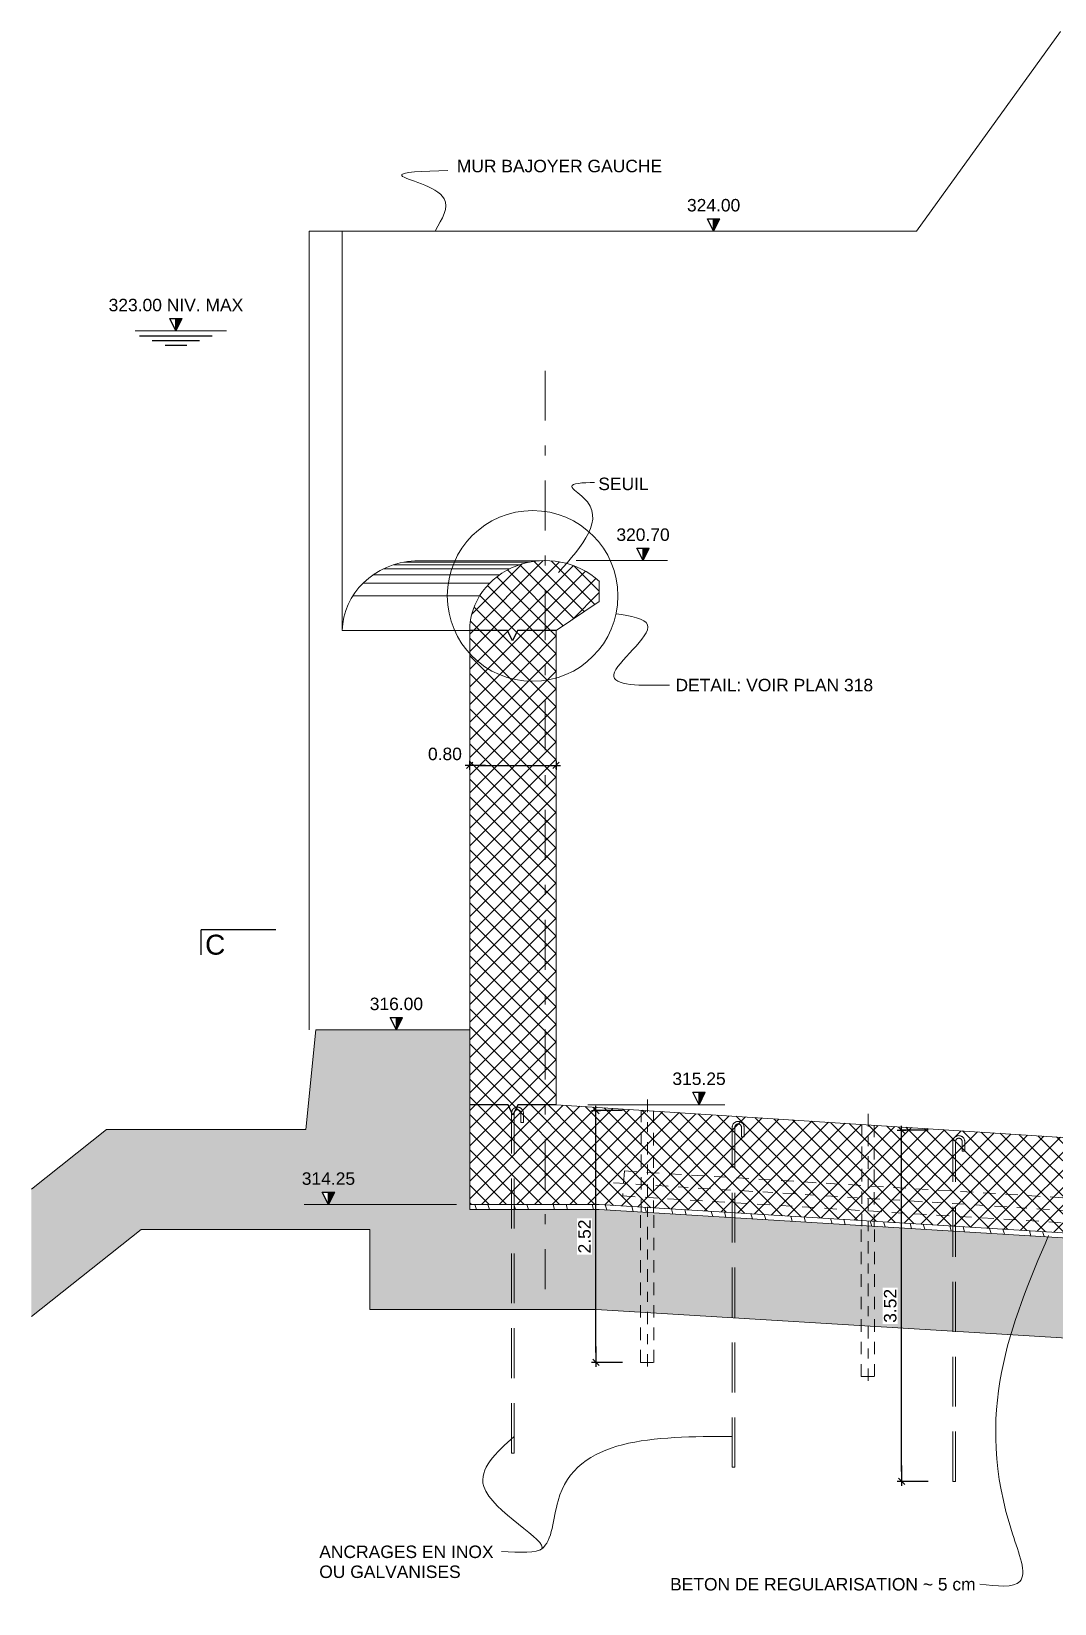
# Model space of a CAD drawing. Header units: millimetres. Extents: x 146.9 to 184.5, y 91.3 to 112.8.
# Drawn here: x 146.87 to 157.12, y 91.74 to 107.48 of the extents above; entities that cross this region are included whole.
import ezdxf
from ezdxf.enums import TextEntityAlignment as Align

# ---------------------------------------------------------------- set-up
doc = ezdxf.new("R2010")
doc.units = ezdxf.units.MM
for name, pattern in [('TRATTEGGIATA', [0.75, 0.5, -0.25]), ('TRATTEGGIATA2', [0.375, 0.25, -0.125]), ('TRATTOPUNTO2', [0.5, 0.25, -0.125, 0, -0.125])]:
    doc.linetypes.add(name, pattern=pattern)
for name, color, linetype in [('Ancoraggi', 3, 'Continuous'), ('GETTI_IN_VISTA', 6, 'Continuous'), ('LIN010CO', 2, 'Continuous'), ('LIN018CO', 6, 'Continuous'), ('LIN025CO', 7, 'Continuous'), ('LIN035CO', 1, 'Continuous'), ('LIN050CO', 3, 'Continuous'), ('LIN07CO', 4, 'Continuous'), ('TEXT035', 1, 'Continuous'), ('TEXT050', 3, 'Continuous'), ('TRATTEGGI', 2, 'Continuous')]:
    doc.layers.add(name, color=color, linetype=linetype)
doc.layers.add('BORDI TRATTEGGI', color=5, linetype='Continuous', plot=False)
doc.styles.add('ARIAL', font='arial.ttf')
doc.linetypes.add('ROCK', pattern='A,0.25,-0.18,["<",Standard,S=0.18,R=90,X=0,Y=-0.09],0,["-",Standard,S=0.18,R=45,X=-0.111213,Y=-0.238491],0.25', length=0.68)
doc.dimstyles.new('50', dxfattribs={"dimscale": 0.5, "dimtxt": 0.25, "dimasz": 0.2, "dimexe": 0, "dimexo": 0.5, "dimgap": 0.1, "dimtad": 1, "dimzin": 4, "dimdsep": 46, "dimtxsty": 'ARIAL', "dimblk1": 'LINE', "dimblk2": 'LINE', "dimsah": 1, "dimcen": 2.5, "dimclrd": 256, "dimclre": 256, "dimclrt": 1, "dimadec": 0, "dimazin": 0, "dimtfac": 1, "dimtmove": 2, "dimatfit": 3, "dimldrblk": 'LINE', "dimfxl": 1, "dimtvp": 1, "dimtolj": 1, "dimtzin": 0, "dimarcsym": 0})

# ---------------------------------------------------------------- blocks, each defined once
blk = doc.blocks.new('LIVELLI1')
at = {"layer": 'LIN018CO'}
blk.add_solid([(0, 0.25), (0, 0), (0.125, 0.25)], dxfattribs=at)
at = {"layer": 'LIN035CO'}
for p, q in [((-0.125, 0.25), (0.125, 0.25)), ((0, 0), (-0.125, 0.25)), ((0, 0), (0, 0.25)), ((0, 0), (0.125, 0.25))]:
    blk.add_line(p, q, dxfattribs=at)
at = {"layer": 'TEXT035', "style": 'ARIAL'}
blk.add_attdef('VALORE', text='', height=0.25, dxfattribs=at).set_placement((0, 0.395), align=Align.CENTER)
blk = doc.blocks.new('SEZ5')
at = {"layer": 'LIN07CO'}
for p in [(-1.5, -0.5), (0, 0)]:
    blk.add_line(p, (-1.5, 0), dxfattribs=at)
at = {"layer": 'TEXT050', "style": 'ARIAL'}
blk.add_attdef('NOME_SEZIONE', text='', height=0.4, dxfattribs=at).set_placement((-1.217, -0.294), align=Align.MIDDLE)
blk = doc.blocks.new('LINE')
for p, q in [((-1.6, 0), (0.45, 0)), ((0, 0.45), (0, -0.45))]:
    blk.add_line(p, q)
at = {"color": 3}
blk.add_line((-0.32, -0.32), (0.32, 0.32), dxfattribs=at)
blk = doc.blocks.new('*D10')
at = {"layer": 'Defpoints', "color": 0, "transparency": 16777216}
for p in [(151.257, 100.347), (152.123, 100.347), (152.123, 100.133)]:
    blk.add_point(p, dxfattribs=at)
at = {"layer": 'LIN018CO', "lineweight": -2, "transparency": 16777216}
for p, q in [((151.257, 100.097), (151.257, 100.133)), ((151.357, 100.133), (152.023, 100.133)), ((152.123, 100.097), (152.123, 100.133))]:
    blk.add_line(p, q, dxfattribs=at)
at = {"layer": 'LIN018CO', "lineweight": -2, "transparency": 16777216, "xscale": 0.1, "yscale": 0.1, "zscale": 0.1, "rotation": 180}
blk.add_blockref('LINE', (151.257, 100.133), dxfattribs=at)
at = {"layer": 'LIN018CO', "lineweight": -2, "transparency": 16777216, "xscale": 0.1, "yscale": 0.1, "zscale": 0.1}
blk.add_blockref('LINE', (152.123, 100.133), dxfattribs=at)
at = {"layer": 'LIN018CO', "color": 1, "lineweight": 0, "transparency": 16777216, "insert": (151.009, 100.247), "char_height": 0.125, "attachment_point": 5, "style": 'ARIAL'}
blk.add_mtext('\\A1;0.80', dxfattribs=at)
blk = doc.blocks.new('*D13')
at = {"layer": 'Defpoints', "color": 0, "transparency": 16777216}
for p in [(152.522, 96.676), (153.037, 96.676), (153.037, 94.152)]:
    blk.add_point(p, dxfattribs=at)
at = {"layer": 'LIN018CO', "lineweight": -2, "transparency": 16777216}
for p, q in [((152.787, 96.676), (152.522, 96.676)), ((152.522, 94.252), (152.522, 96.576)), ((152.787, 94.152), (152.522, 94.152))]:
    blk.add_line(p, q, dxfattribs=at)
at = {"layer": 'LIN018CO', "lineweight": -2, "transparency": 16777216, "xscale": 0.1, "yscale": 0.1, "zscale": 0.1}
for p, rotation in [((152.522, 96.676), 90), ((152.522, 94.152), 270)]:
    blk.add_blockref('LINE', p, dxfattribs=dict(at, rotation=rotation))
at = {"layer": 'LIN018CO', "color": 1, "transparency": 16777216, "insert": (152.408, 95.414), "char_height": 0.125, "attachment_point": 5, "rotation": 90, "style": 'ARIAL', "bg_fill": 3, "box_fill_scale": 1.1, "bg_fill_color": 256, "bg_fill_true_color": 13158600, "bg_fill_transparency": 0}
blk.add_mtext('\\A1;2.52', dxfattribs=at)
blk = doc.blocks.new('*D14')
at = {"layer": 'Defpoints', "color": 0, "transparency": 16777216}
for p in [(155.584, 96.478), (156.099, 96.478), (156.099, 92.96)]:
    blk.add_point(p, dxfattribs=at)
at = {"layer": 'LIN018CO', "lineweight": -2, "transparency": 16777216}
for p, q in [((155.849, 96.478), (155.584, 96.478)), ((155.584, 93.06), (155.584, 96.378)), ((155.849, 92.96), (155.584, 92.96))]:
    blk.add_line(p, q, dxfattribs=at)
at = {"layer": 'LIN018CO', "lineweight": -2, "transparency": 16777216, "xscale": 0.1, "yscale": 0.1, "zscale": 0.1}
for p, rotation in [((155.584, 96.478), 90), ((155.584, 92.96), 270)]:
    blk.add_blockref('LINE', p, dxfattribs=dict(at, rotation=rotation))
at = {"layer": 'LIN018CO', "color": 1, "transparency": 16777216, "insert": (155.471, 94.719), "char_height": 0.125, "attachment_point": 5, "rotation": 90, "style": 'ARIAL', "bg_fill": 3, "box_fill_scale": 1.1, "bg_fill_color": 256, "bg_fill_true_color": 13158600, "bg_fill_transparency": 0}
blk.add_mtext('\\A1;3.52', dxfattribs=at)

msp = doc.modelspace()

# ---------------------------------------------------------------- hatches: boundary and pattern name
at = {"layer": 'LIN010CO', "lineweight": 0, "ltscale": 0.5}
h = msp.add_hatch(dxfattribs=at)
h.set_pattern_fill('ANSI37', color=256, angle=69.8819, style=0)
h.set_pattern_definition([(135, (134.70786, 89.84937), (-0.08838835, -0.08838835), []), (225, (134.70786, 89.84937), (0.08838835, -0.08838835), [])])
edge = h.paths.add_edge_path()
edge.add_ellipse((152.015, 101.484), major_axis=(-0.758, 0), ratio=0.92388, start_angle=224.4153, end_angle=270)
edge.add_line((152.015, 102.184), (152.015, 99.971))
edge.add_line((152.015, 99.971), (152.123, 100.051))
edge.add_line((152.123, 100.051), (152.123, 101.484))
edge.add_line((152.123, 101.484), (152.556, 101.774))
edge.add_line((152.556, 101.774), (152.556, 101.974))
edge = h.paths.add_edge_path()
edge.add_ellipse((152.015, 101.484), major_axis=(-0.758, 0), ratio=0.92388, start_angle=270, end_angle=274.3656)
edge.add_ellipse((152.015, 101.484), major_axis=(-0.758, 0), ratio=0.92388, start_angle=274.3656, end_angle=282.0112)
edge.add_ellipse((152.015, 101.484), major_axis=(-0.758, 0), ratio=0.92388, start_angle=282.0112, end_angle=289.8821)
edge.add_ellipse((152.015, 101.484), major_axis=(-0.758, 0), ratio=0.92388, start_angle=289.8821, end_angle=298.1687)
edge.add_ellipse((152.015, 101.484), major_axis=(-0.758, 0), ratio=0.92388, start_angle=298.1687, end_angle=307.1606)
edge.add_ellipse((152.015, 101.484), major_axis=(-0.758, 0), ratio=0.92388, start_angle=307.1606, end_angle=317.3947)
edge.add_ellipse((152.015, 101.484), major_axis=(-0.758, 0), ratio=0.92388, start_angle=317.3947, end_angle=330.229)
edge.add_ellipse((152.015, 101.484), major_axis=(-0.758, 0), ratio=0.92388, start_angle=330.229, end_angle=360)
edge.add_line((151.257, 101.484), (151.257, 99.411))
edge.add_line((151.257, 99.411), (151.355, 99.484))
edge.add_line((151.355, 99.484), (152.015, 99.971))
edge.add_line((152.015, 99.971), (152.015, 102.184))
h.paths.add_polyline_path([(152.015, 99.971), (151.355, 99.484), (151.257, 99.411), (151.257, 97.484), (151.257, 95.734), (152.015, 95.734)])
h.paths.add_polyline_path([(152.123, 96.734), (152.123, 100.051), (152.015, 99.971), (152.015, 95.734), (152.555, 95.734), (156.655, 95.484), (164.945, 94.974), (165.144, 95.895)])
h.paths.add_polyline_path([(167.398, 95.75), (165.144, 95.895), (164.945, 94.974), (167.398, 94.75)])
h.paths.add_polyline_path([(181.402, 92.526), (177.632, 92.734), (171.524, 94.567), (171.524, 93.547), (172.277, 94.028), (177.58, 92.437), (181.402, 92.225)])
h.paths.add_polyline_path([(171.524, 94.567), (171.398, 94.605), (171.398, 93.585), (171.524, 93.547)])
h.paths.add_polyline_path([(171.398, 94.605), (170.524, 94.867), (170.524, 93.847), (171.398, 93.585)])
h.paths.add_polyline_path([(170.524, 94.867), (170.398, 94.905), (170.398, 93.885), (170.524, 93.847)])
h.paths.add_polyline_path([(170.398, 94.905), (169.524, 95.167), (169.524, 94.147), (170.398, 93.885)])
h.paths.add_polyline_path([(169.524, 95.167), (169.398, 95.205), (169.398, 94.185), (169.524, 94.147)])
h.paths.add_polyline_path([(169.398, 95.205), (168.524, 95.467), (168.524, 94.447), (169.398, 94.185)])
h.paths.add_polyline_path([(168.524, 95.467), (168.398, 95.505), (168.398, 94.485), (168.524, 94.447)])
h.paths.add_polyline_path([(168.398, 95.505), (167.632, 95.734), (167.524, 95.741), (167.524, 94.738), (167.568, 94.734), (168.398, 94.485)])
h.paths.add_polyline_path([(167.524, 95.741), (167.398, 95.75), (167.398, 94.75), (167.524, 94.738)])
at = {"layer": 'TRATTEGGI', "lineweight": 0}
h = msp.add_hatch(dxfattribs=at)
h.set_pattern_fill('AR-CONC', color=256, scale=0.1, angle=221.4308, style=0)
h.set_pattern_definition([(291.5489, (135.3516, 129.6993), (-0.396882, -0.600737), [0.075, -0.825]), (236.549, (135.3516, 129.6993), (0.727448, -0.236357), [0.06, -0.66]), (342.0003, (135.3185, 129.6492), (0.330565, -0.837094), [0.06374, -0.701142]), (287.7331, (135.52744, 129.604), (-0.65397, -0.85949), [0.1125, -1.2375]), (338.1845, (135.4729, 129.5324), (0.411187, -1.285856), [0.09561, -1.051713]), (232.733, (135.5274, 129.604), (0.411188, -1.285856), [0.09, -0.99]), (262.5489, (135.43584, 129.5399), (-0.638364, -0.333004), [0.075, -0.825]), (207.549, (135.43584, 129.5399), (0.521652, -0.559396), [0.06, -0.66]), (313.0003, (135.38265, 129.51215), (-0.116712, -0.8924), [0.06374, -0.701142]), (279.0489, (135.3516, 129.69928), (0.2868953, -0.1692846), [0, -0.652, 0, -0.67, 0, -0.6625]), (249.0489, (135.3516, 129.6993), (0.2214478, -0.419198), [0, -0.382, 0, -0.637, 0, -0.2525]), (209.0489, (135.45784, 129.89535), (-0.2741482, -0.4586043), [0, -0.25, 0, -0.78, 0, -1.035]), (199.0489, (135.5055, 129.98327), (-0.18982, -0.560442), [0, -0.325, 0, -0.518, 0, -0.735])])
h.paths.add_polyline_path([(148.651, 96.484), (147.617, 96.484), (146.866, 95.888), (146.866, 94.612), (147.966, 95.484), (148.651, 95.484)])
h.paths.add_polyline_path([(149.377, 96.484), (148.677, 96.484), (148.677, 95.484), (149.377, 95.484)])
h.paths.add_polyline_path([(151.257, 97.484), (149.717, 97.484), (149.617, 96.484), (149.403, 96.484), (149.403, 95.484), (150.257, 95.484), (150.257, 94.684), (151.677, 94.684), (151.677, 95.684), (151.257, 95.684), (151.257, 95.734)])
h.paths.add_polyline_path([(149.842, 95.734), (149.78, 95.859), (149.905, 95.859)], flags=16)
h.paths.add_polyline_path([(151.703, 95.684), (151.703, 94.684), (152.523, 94.684), (152.97, 94.657), (152.97, 95.659), (152.553, 95.684)])
h.paths.add_polyline_path([(167.155, 94.722), (166.37, 94.794), (166.37, 93.79), (167.155, 93.718)])
h.paths.add_polyline_path([(166.37, 94.794), (166.304, 94.8), (166.304, 93.796), (166.37, 93.79)])
h.paths.add_polyline_path([(166.304, 94.8), (166.237, 94.806), (166.237, 93.802), (166.304, 93.796)])
h.paths.add_polyline_path([(166.237, 94.806), (164.97, 94.922), (164.97, 93.918), (166.237, 93.802)])
h.paths.add_polyline_path([(164.97, 94.922), (164.944, 94.924), (164.944, 93.92), (164.97, 93.918)])
h.paths.add_polyline_path([(164.944, 94.924), (164.941, 94.925), (164.092, 94.977), (164.092, 93.975), (164.865, 93.927), (164.944, 93.92)])
h.paths.add_polyline_path([(167.181, 94.72), (167.155, 94.722), (167.155, 93.718), (167.181, 93.715)])
h.paths.add_polyline_path([(164.092, 94.977), (162.759, 95.059), (162.759, 94.057), (164.092, 93.975)])
h.paths.add_polyline_path([(162.759, 95.059), (162.733, 95.06), (162.733, 94.059), (162.759, 94.057)])
h.paths.add_polyline_path([(162.733, 95.06), (161.881, 95.113), (161.881, 94.111), (162.733, 94.059)])
h.paths.add_polyline_path([(161.881, 95.113), (160.548, 95.195), (160.548, 94.193), (161.881, 94.111)])
h.paths.add_polyline_path([(160.548, 95.195), (160.522, 95.196), (160.522, 94.195), (160.548, 94.193)])
h.paths.add_polyline_path([(160.522, 95.196), (159.67, 95.249), (159.67, 94.247), (160.522, 94.195)])
h.paths.add_polyline_path([(159.67, 95.249), (158.336, 95.331), (158.336, 94.329), (159.67, 94.247)])
h.paths.add_polyline_path([(158.336, 95.331), (158.31, 95.333), (158.31, 94.331), (158.336, 94.329)])
h.paths.add_polyline_path([(158.31, 95.333), (157.459, 95.385), (157.459, 94.383), (158.31, 94.331)])
edge = h.paths.add_edge_path()
edge.add_line((157.459, 95.385), (157.052, 95.41))
edge.add_spline(control_points=[(157.052, 95.41), (156.914, 95.089), (156.778, 94.768), (156.678, 94.431)], knot_values=[2.790503, 2.790503, 2.790503, 2.790503, 3.879595, 3.879595, 3.879595, 3.879595], degree=3, periodic=0)
edge.add_line((156.678, 94.431), (157.459, 94.383))
edge.add_line((157.459, 94.383), (157.459, 95.385))
edge = h.paths.add_edge_path()
edge.add_spline(control_points=[(156.678, 94.431), (156.778, 94.768), (156.914, 95.089), (157.052, 95.41)], knot_values=[2.790503, 2.790503, 2.790503, 2.790503, 3.879595, 3.879595, 3.879595, 3.879595], degree=3, periodic=0)
edge.add_line((157.052, 95.41), (156.652, 95.435))
edge.add_line((156.652, 95.435), (156.125, 95.467))
edge.add_line((156.125, 95.467), (156.125, 94.465))
edge.add_line((156.125, 94.465), (156.59, 94.436))
edge.add_line((156.59, 94.436), (156.678, 94.431))
h.paths.add_polyline_path([(156.125, 95.467), (156.099, 95.468), (156.099, 94.466), (156.125, 94.465)])
h.paths.add_polyline_path([(156.099, 95.468), (155.248, 95.52), (155.248, 94.518), (156.099, 94.466)])
h.paths.add_polyline_path([(155.248, 95.52), (153.914, 95.601), (153.914, 94.6), (155.248, 94.518)])
h.paths.add_polyline_path([(153.888, 95.603), (153.103, 95.651), (153.103, 94.649), (153.888, 94.601)])
h.paths.add_polyline_path([(153.914, 95.601), (153.888, 95.603), (153.888, 94.601), (153.914, 94.6)])
h.paths.add_polyline_path([(153.037, 95.655), (152.97, 95.659), (152.97, 94.657), (153.037, 94.653)])
h.paths.add_polyline_path([(153.103, 95.651), (153.037, 95.655), (153.037, 94.653), (153.103, 94.649)])
h.paths.add_polyline_path([(151.703, 95.684), (151.677, 95.684), (151.677, 94.684), (151.703, 94.684)])
h.paths.add_polyline_path([(149.403, 96.484), (149.377, 96.484), (149.377, 95.484), (149.403, 95.484)], flags=16)
h.paths.add_polyline_path([(148.677, 96.484), (148.651, 96.484), (148.651, 95.484), (148.677, 95.484)])
h.paths.add_polyline_path([(149.543, 95.898), (150.141, 95.898), (150.141, 96.09), (149.543, 96.09)], flags=24)
h = msp.add_hatch(dxfattribs=at)
h.set_pattern_fill('ANSI32', color=256, angle=-138.5692, style=0)
h.set_pattern_definition([(286.5489, (141.16385, 134.26595), (0.3594663, 0.1068127), []), (286.5489, (141.07963, 134.11052), (0.3594663, 0.1068127), [])])
h.paths.add_polyline_path([(181.402, 92.175), (177.571, 92.387), (172.285, 93.973), (171.532, 93.493), (167.558, 94.685), (164.941, 94.925), (156.652, 95.435), (152.553, 95.684), (151.257, 95.684), (151.257, 95.734), (152.555, 95.734), (156.655, 95.484), (164.945, 94.974), (167.568, 94.734), (171.524, 93.547), (172.277, 94.028), (177.58, 92.437), (181.405, 92.225)])

# ---------------------------------------------------------------- linework, layer by layer
at = {"layer": 'Ancoraggi', "linetype": 'TRATTEGGIATA', "lineweight": 0}
for p, q in [((151.677, 93.245), (151.677, 96.65)), ((151.703, 93.245), (151.703, 96.65)), ((151.769, 96.65), (151.769, 96.554)), ((151.795, 96.554), (151.769, 96.554)), ((151.795, 96.65), (151.795, 96.554)), ((153.888, 93.102), (153.888, 96.508)), ((153.914, 93.102), (153.914, 96.508)), ((153.98, 96.508), (153.98, 96.411)), ((154.006, 96.411), (153.98, 96.411)), ((154.006, 96.508), (154.006, 96.411)), ((156.099, 92.96), (156.099, 96.365)), ((156.125, 92.96), (156.125, 96.365)), ((156.191, 96.365), (156.191, 96.269)), ((156.217, 96.269), (156.191, 96.269)), ((156.217, 96.365), (156.217, 96.269))]:
    msp.add_line(p, q, dxfattribs=at)
at = {"layer": 'Ancoraggi', "lineweight": 0}
for p, q in [((151.677, 93.245), (151.703, 93.245)), ((153.888, 93.102), (153.914, 93.102)), ((156.099, 92.96), (156.125, 92.96))]:
    msp.add_line(p, q, dxfattribs=at)
at = {"layer": 'Ancoraggi', "linetype": 'TRATTEGGIATA', "lineweight": 0}
for centre, radius in [((151.736, 96.65), 0.059), ((151.736, 96.65), 0.033), ((153.947, 96.508), 0.059), ((153.947, 96.508), 0.033), ((156.158, 96.365), 0.059), ((156.158, 96.365), 0.033)]:
    msp.add_arc(centre, radius, 0, 180, dxfattribs=at)
at = {"layer": 'BORDI TRATTEGGI', "lineweight": 0, "flags": 128}
msp.add_lwpolyline([(181.402, 92.175), (177.571, 92.387), (172.285, 93.973), (171.532, 93.493), (167.558, 94.685), (164.941, 94.925), (156.652, 95.435), (152.553, 95.684), (151.257, 95.684), (151.257, 95.734), (151.257, 95.734), (152.555, 95.734), (156.655, 95.484), (164.945, 94.974), (167.568, 94.734), (171.524, 93.547), (172.277, 94.028), (177.58, 92.437), (181.405, 92.225)], close=True, dxfattribs=at)
msp.add_lwpolyline([(146.866, 94.612), (147.966, 95.484), (150.257, 95.484), (150.257, 94.684), (152.523, 94.684), (156.59, 94.436), (164.865, 93.927), (167.367, 93.698), (171.684, 92.403), (172.436, 92.884), (176.259, 91.737), (181.402, 91.737)], dxfattribs=at)
at = {"layer": 'GETTI_IN_VISTA'}
for points in [[(152.123, 101.484), (151.883, 101.484), (151.735, 101.484), (151.685, 101.379), (151.635, 101.484), (151.257, 101.484)], [(152.123, 96.734), (151.889, 96.734), (151.741, 96.734), (151.691, 96.629), (151.641, 96.734), (151.263, 96.734)]]:
    msp.add_lwpolyline(points, dxfattribs=at)
at = {"layer": 'LIN010CO'}
for p, q in [((147.95, 104.437), (148.678, 104.437)), ((148.077, 104.389), (148.551, 104.389)), ((148.205, 104.341), (148.424, 104.341))]:
    msp.add_line(p, q, dxfattribs=at)
at = {"layer": 'LIN010CO', "lineweight": 0}
for p, q in [((151.657, 102.102), (150.395, 102.102)), ((151.757, 102.143), (150.498, 102.143)), ((151.857, 102.169), (150.601, 102.169)), ((151.457, 101.958), (150.19, 101.958)), ((151.557, 102.042), (150.293, 102.042)), ((151.357, 101.832), (150.087, 101.832))]:
    msp.add_line(p, q, dxfattribs=at)
at = {"layer": 'LIN010CO', "linetype": 'TRATTOPUNTO2', "lineweight": 0, "ltscale": 0.5}
for p, q in [((153.037, 96.785), (153.037, 94.057)), ((155.248, 96.642), (155.248, 93.915))]:
    msp.add_line(p, q, dxfattribs=at)
at = {"layer": 'LIN010CO', "linetype": 'TRATTEGGIATA2', "lineweight": 0, "ltscale": 0.5}
for p, q in [((152.974, 95.659), (152.974, 96.68)), ((153.099, 95.651), (153.099, 96.672)), ((155.185, 95.516), (155.185, 96.537)), ((155.31, 95.509), (155.31, 96.529)), ((152.807, 96.07), (152.791, 95.82)), ((152.97, 94.152), (152.97, 95.659)), ((153.103, 94.152), (153.103, 95.651)), ((155.181, 94.01), (155.181, 95.516)), ((155.314, 94.01), (155.314, 95.508)), ((152.97, 94.152), (153.103, 94.152)), ((155.181, 94.01), (155.314, 94.01))]:
    msp.add_line(p, q, dxfattribs=at)
at = {"layer": 'LIN010CO', "linetype": 'TRATTEGGIATA2', "lineweight": 0, "ltscale": 0.5, "flags": 128}
for points in [[(152.807, 96.07), (156.676, 95.834), (170.042, 95.012)], [(152.791, 95.82), (156.661, 95.584), (171.092, 94.696)]]:
    msp.add_lwpolyline(points, dxfattribs=at)
at = {"layer": 'LIN010CO', "linetype": 'TRATTOPUNTO2', "lineweight": 0, "ltscale": 0.5, "flags": 128}
msp.add_lwpolyline([(152.698, 95.951), (156.668, 95.709), (170.813, 94.839)], dxfattribs=at)
at = {"layer": 'LIN018CO', "lineweight": 0}
for p, q in [((147.905, 104.484), (148.82, 104.484)), ((152.325, 102.184), (153.24, 102.184)), ((152.44, 96.734), (153.814, 96.734)), ((151.126, 95.734), (149.6, 95.734))]:
    msp.add_line(p, q, dxfattribs=at)
at = {"layer": 'LIN018CO', "linetype": 'TRATTOPUNTO2', "lineweight": 0, "ltscale": 2}
msp.add_line((152.015, 104.086), (152.015, 94.886), dxfattribs=at)
at = {"layer": 'LIN018CO', "lineweight": 0}
msp.add_circle((151.888, 101.83), 0.855, dxfattribs=at)
for points in [[(151.038, 106.093), (150.576, 106.04), (151.002, 105.809), (150.913, 105.49)], [(152.507, 102.966), (152.28, 102.925), (152.399, 102.813), (152.147, 102.066)], [(153.26, 100.937), (152.701, 101.042), (153.04, 101.54), (152.725, 101.652)], [(156.369, 91.932), (156.77, 91.958), (156.696, 92.435), (157.057, 95.423)], [(151.575, 92.257), (151.976, 92.283), (151.398, 92.911), (151.703, 93.411)]]:
    msp.add_spline(points, degree=3, dxfattribs=at)
msp.add_open_spline([(151.959, 92.272), (151.965, 92.275), (152.089, 92.356), (152.107, 93.406), (153.105, 93.409), (153.888, 93.411)], degree=3, knots=[0.377508, 0.377508, 0.377508, 0.377508, 0.401875, 0.913821, 2.774278, 2.774278, 2.774278, 2.774278], dxfattribs=at)
at = {"layer": 'LIN025CO', "lineweight": 0}
for p, q in [((157.177, 107.484), (155.735, 105.484)), ((149.65, 97.484), (149.65, 105.484)), ((155.735, 105.484), (149.65, 105.484)), ((149.65, 97.484), (149.65, 105.484)), ((149.981, 105.484), (149.981, 101.484)), ((151.957, 102.182), (150.708, 102.182)), ((151.257, 101.484), (149.981, 101.484))]:
    msp.add_line(p, q, dxfattribs=at)
at = {"layer": 'LIN025CO', "lineweight": 0, "extrusion": (0, 0, -1)}
msp.add_ellipse((150.749, 101.484), major_axis=(0.767, 0.046), ratio=0.910405, start_param=3.206808, end_param=4.713548, dxfattribs=at)
at = {"layer": 'LIN035CO', "lineweight": 0, "flags": 128}
msp.add_lwpolyline([(151.257, 95.734), (151.257, 95.734), (152.555, 95.734), (156.655, 95.484), (164.945, 94.974), (167.568, 94.734), (171.524, 93.547), (172.277, 94.028), (177.58, 92.437), (181.405, 92.225)], dxfattribs=at)
at = {"layer": 'LIN050CO', "lineweight": 0}
for p, q in [((152.556, 101.974), (152.556, 101.774)), ((152.556, 101.774), (152.123, 101.484)), ((151.257, 101.484), (151.257, 97.484)), ((152.123, 101.484), (152.123, 96.734)), ((167.632, 95.734), (152.123, 96.734))]:
    msp.add_line(p, q, dxfattribs=at)
at = {"layer": 'LIN050CO', "linetype": 'ROCK', "lineweight": 0, "ltscale": 0.8, "flags": 128}
msp.add_lwpolyline([(147.617, 96.484), (149.617, 96.484), (149.717, 97.484), (151.257, 97.484), (151.257, 97.484)], dxfattribs=at)
at = {"layer": 'LIN050CO', "linetype": 'ROCK', "lineweight": 0, "flags": 128}
for points in [[(151.257, 97.484), (151.257, 97.484), (151.257, 95.684), (152.553, 95.684), (156.652, 95.435), (164.941, 94.925), (167.558, 94.685), (171.532, 93.493), (172.285, 93.973), (177.571, 92.387), (181.402, 92.175)], [(146.866, 95.888), (146.866, 95.888), (146.866, 95.888), (146.866, 95.888), (146.866, 95.888), (147.617, 96.484)]]:
    msp.add_lwpolyline(points, dxfattribs=at)
at = {"layer": 'LIN050CO', "lineweight": 0, "extrusion": (0, 0, -1)}
msp.add_ellipse((152.015, 101.484), major_axis=(-0.758, 0), ratio=0.92388, start_param=0, end_param=2.366399, dxfattribs=at)

# ---------------------------------------------------------------- block references
at = {"xscale": 0.5, "yscale": 0.5, "zscale": 0.5, "rotation": 359.9999999983325}
for p, values in [((153.701, 105.484), {'VALORE': '324.00'}), ((150.523, 97.484), {'VALORE': '316.00'}), ((149.842, 95.734), {'VALORE': '314.25'})]:
    msp.add_blockref('LIVELLI1', p, dxfattribs=at).add_auto_attribs(values)
at = {"xscale": 0.5, "yscale": 0.5, "zscale": 0.5}
for p, values in [((148.314, 104.484), {'VALORE': '323.00 NIV. MAX'}), ((152.994, 102.184), {'VALORE': '320.70'}), ((153.555, 96.734), {'VALORE': '315.25'})]:
    msp.add_blockref('LIVELLI1', p, dxfattribs=at).add_auto_attribs(values)
at = {"layer": 'LIN025CO', "xscale": 0.5, "yscale": 0.5, "zscale": 0.5}
msp.add_blockref('SEZ5', (149.316, 98.484), dxfattribs=at).add_auto_attribs({'NOME_SEZIONE': 'C'})

# ---------------------------------------------------------------- texts
at = {"layer": 'TEXT035', "style": 'ARIAL'}
for s, p in [('MUR BAJOYER GAUCHE', (151.128, 106.074)), ('SEUIL', (152.546, 102.89)), ('DETAIL: VOIR PLAN 318', (153.319, 100.875)), ('ANCRAGES EN INOX ', (149.75, 92.193)), ('OU GALVANISES', (149.75, 91.993)), ('BETON DE REGULARISATION ~ 5 cm', (153.265, 91.868))]:
    msp.add_text(s, height=0.125, dxfattribs=at).set_placement(p)

# ---------------------------------------------------------------- dimensions: what is measured, and where the dimension line sits
at = {"layer": 'LIN018CO', "lineweight": 0}
dim = msp.add_linear_dim(base=(152.123, 100.133), p1=(151.257, 100.347), p2=(152.123, 100.347), text='0.80', dimstyle='50', dxfattribs=at)
dim.commit()
dim.dimension.update_dxf_attribs({"geometry": '*D10', "text_midpoint": (151.009, 100.247), "dimtype": 160})

# ---------------------------------------------------------------- next in the draw order: dimensions: what is measured, and where the dimension line sits
at = {"layer": 'LIN018CO'}
for base, p1, p2, picture, middle in [((152.522, 96.676), (153.037, 94.152), (153.037, 96.676), '*D13', (152.408, 95.414)), ((155.584, 96.478), (156.099, 92.96), (156.099, 96.478), '*D14', (155.471, 94.719))]:
    dim = msp.add_linear_dim(base=base, p1=p1, p2=p2, angle=90, dimstyle='50', override={"dimtfill": 1}, dxfattribs=at)
    dim.commit()
    dim.dimension.update_dxf_attribs({"geometry": picture, "text_midpoint": middle})

doc.saveas('drawing.dxf')
